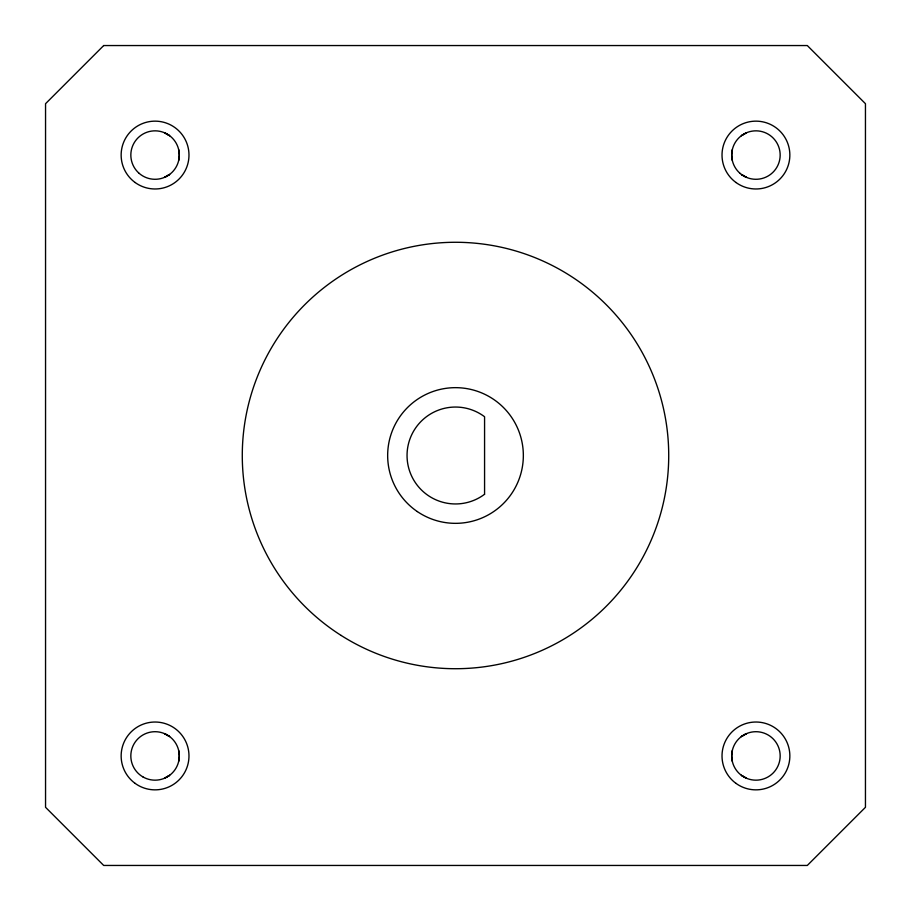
<?xml version="1.0" encoding="UTF-8"?>
<svg xmlns="http://www.w3.org/2000/svg" width="911" height="911" viewBox="0 0 911 911"><rect width="100%" height="100%" fill="white"/><g stroke="black" fill="none" stroke-linecap="round" stroke-linejoin="round"><path stroke-width="1.37" d="M178.636 160.678L179.296 155.064L178.636 149.461M178.636 761.539L179.296 755.936L178.636 750.322M732.364 149.461L731.704 155.064L732.364 160.678M732.364 750.322L731.704 755.936L732.364 761.539M741.406 135.682L746.439 132.778L741.531 135.58M169.594 775.318L164.561 778.222L169.469 775.42M169.469 135.58L164.561 132.778L169.594 135.682M741.531 775.42L746.439 778.222L741.406 775.318M103.695 45.55L45.55 103.695L45.55 807.305L103.695 865.45L807.305 865.45L865.45 807.305L865.45 103.695L807.305 45.55L103.695 45.55M169.594 174.445L164.561 177.349L169.469 174.548M746.439 733.651L741.406 736.555L746.439 733.651M746.439 177.349L741.531 174.548L746.439 177.349M169.469 736.452L164.561 733.651L169.594 736.555M484.572 494.263L484.572 416.737A48.454 48.454 0 0 0 419.652 422.898A48.454 48.454 0 0 0 419.652 488.102A48.454 48.454 0 0 0 484.572 494.263M740.108 173.409A24.233 24.233 0 0 0 779.736 159.607A24.233 24.233 0 0 0 747.965 132.186A24.233 24.233 0 0 0 740.108 173.409M735.997 182.507A33.923 33.923 0 0 0 789.666 158.605A33.923 33.923 0 0 0 742.135 124.078A33.923 33.923 0 0 0 735.997 182.507M139.235 173.409A24.233 24.233 0 0 0 178.863 159.607A24.233 24.233 0 0 0 147.092 132.186A24.233 24.233 0 0 0 139.235 173.409M135.124 182.507A33.923 33.923 0 0 0 188.793 158.605A33.923 33.923 0 0 0 141.262 124.078A33.923 33.923 0 0 0 135.124 182.507M417.284 511.549A67.835 67.835 0 0 0 523.153 460.567A67.835 67.835 0 0 0 426.063 394.383A67.835 67.835 0 0 0 417.284 511.549M341.158 635.457A213.208 213.208 0 0 0 668.526 464.553A213.208 213.208 0 0 0 356.827 266.49A213.208 213.208 0 0 0 341.158 635.457M135.124 783.38A33.923 33.923 0 0 0 188.793 759.478A33.923 33.923 0 0 0 141.273 724.951A33.923 33.923 0 0 0 135.124 783.38M142.947 776.924A24.233 24.233 0 0 0 179.296 755.936A24.233 24.233 0 0 0 142.947 734.949A24.233 24.233 0 0 0 142.947 776.924M743.82 776.924A24.233 24.233 0 0 0 780.169 755.936A24.233 24.233 0 0 0 743.82 734.949A24.233 24.233 0 0 0 743.82 776.924M735.997 783.38A33.923 33.923 0 0 0 789.666 759.478A33.923 33.923 0 0 0 742.135 724.951A33.923 33.923 0 0 0 735.997 783.38"/></g></svg>
